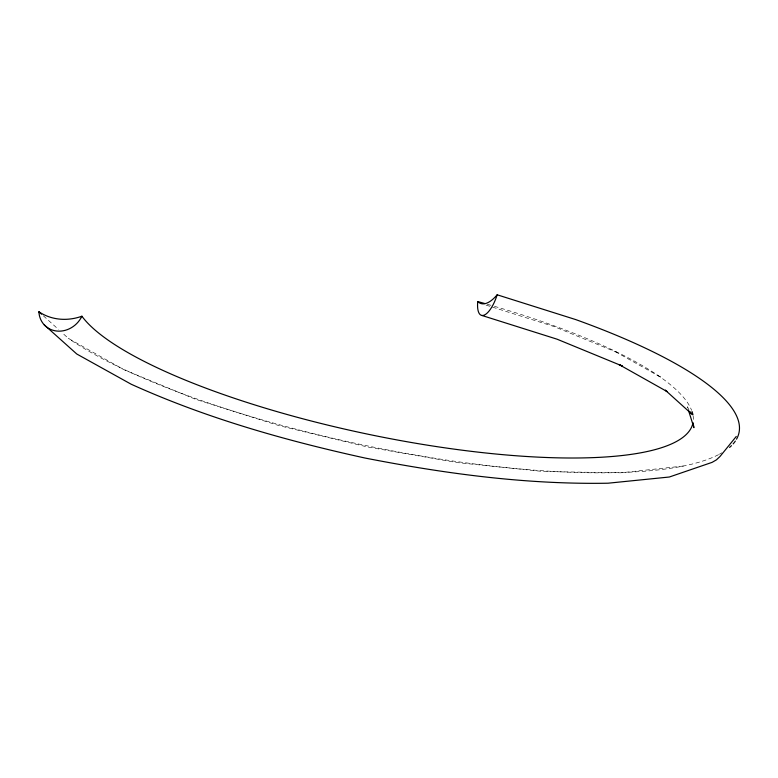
<?xml version="1.0" encoding="UTF-8"?>
<svg xmlns="http://www.w3.org/2000/svg" width="778" height="778" viewBox="0 0 778 778"><rect width="100%" height="100%" fill="white"/><g stroke="black" fill="none" stroke-linecap="round" stroke-linejoin="round"><path stroke-width="0.58" stroke-dasharray="3.89 2.92" d="M683.366 466.032L620.786 472.81L543.443 471.536L456.958 462.56L367.43 446.971L278.981 425.615L195.764 399.367L123.799 369.647L68.386 338.381L62.133 332.741M486.046 305.102L554.247 326.624L617.45 352.609L614.941 351.442L661.65 377.709L658.733 375.969M43.364 315.8L58.554 329.512M688.977 410.21L687.032 405.649L687.752 407.964M721.965 452.786A362.636 88.955 11.8 0 1 719.426 454.206M718.541 454.663A362.636 88.955 11.8 0 1 407.614 453.652A362.636 88.955 11.8 0 1 68.386 338.381M487.261 304.237A315.576 77.411 11.8 0 1 493.194 305.958M494.38 306.299A315.576 77.411 11.8 0 1 691.623 410.376M693.149 416.133A315.576 77.411 11.8 0 1 693.344 419.439"/><path stroke-width="1.17" d="M736.26 436.458L720.02 456.472L716.402 459.876L712.103 462.356L669.343 477.011L608.056 483.206C526.336 484.655 445.133 473.685 365.086 458.048C285.098 440.474 205.946 418.078 131.19 384.225L76.779 354.009L44.268 324.893M497.161 294.794A24.128 8.84 -72.5 0 1 483.887 315.226A24.128 8.84 -72.5 0 1 477.741 301.563A53.449 19.576 -72.5 0 0 497.161 294.794L575.72 319.583A362.636 88.955 11.8 0 1 736.523 439.181M481.825 315.44L557.038 339.179L622.342 366.03L619.035 364.551L667.125 391.597L665.423 390.167M665.482 390.332L691.914 414.188L690.154 411.795M693.023 422.61A315.576 77.411 11.8 0 1 410.278 442.312A315.576 77.411 11.8 0 1 81.904 316.228A53.449 47.769 -47.9 0 1 38.9 311.774L41.584 314.195M688.481 410.288L693.918 427.667L693.208 423.621M477.741 301.563A315.576 77.411 11.8 0 1 484.889 303.566M692.05 411.552A315.576 77.411 11.8 0 1 692.965 415.005M81.904 316.228A24.128 21.56 -47.9 0 1 56.843 331.049A24.128 21.56 -47.9 0 1 38.9 311.774M735.327 441.097A362.636 88.955 11.8 0 1 733.158 443.878M731.466 445.677A362.636 88.955 11.8 0 1 729.57 447.418"/></g></svg>
